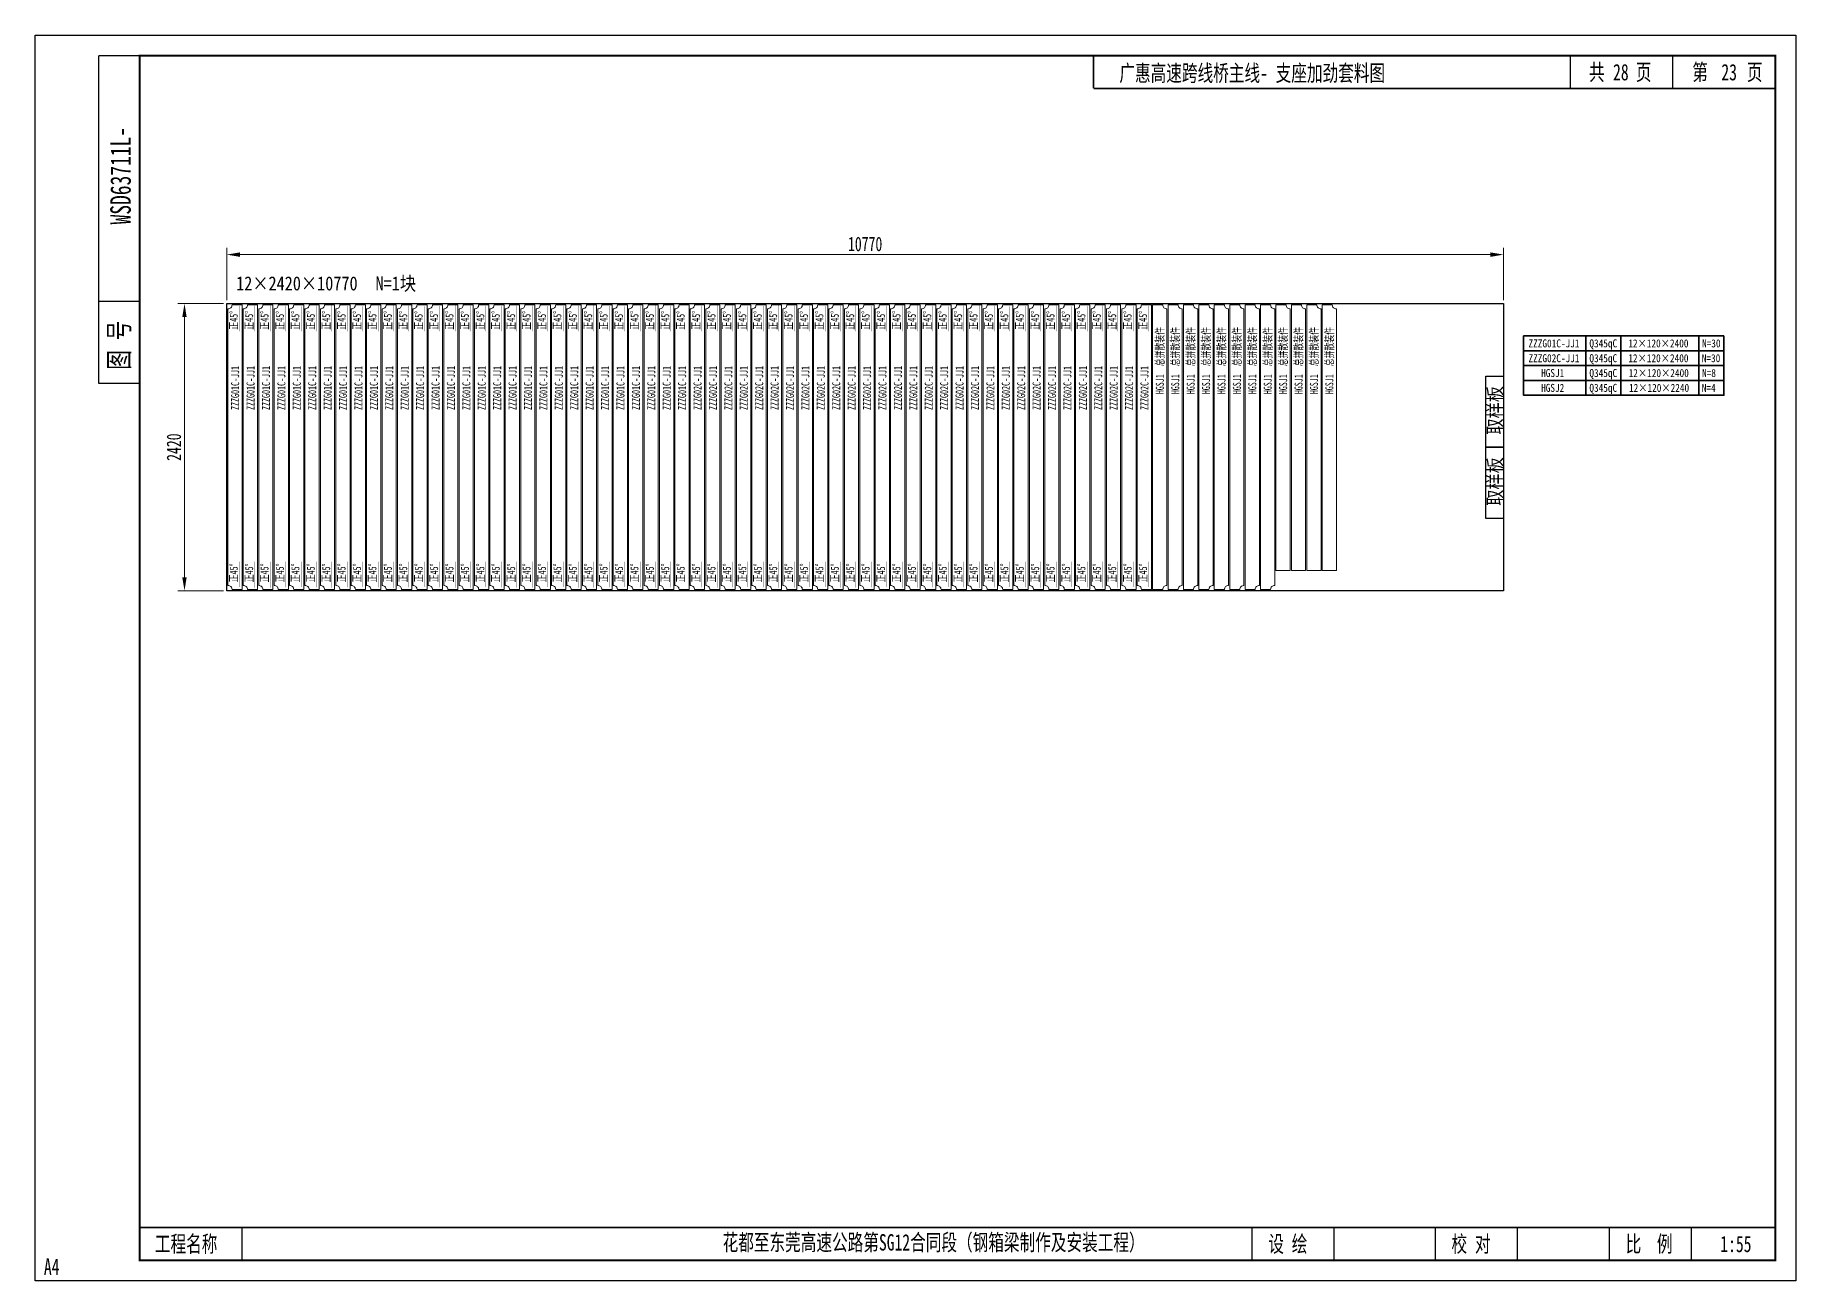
# Model space of a CAD drawing. Extents: x 1629247 to 2251351, y -601856 to -65897.
# Drawn here: x 1884398 to 1899248, y -381680 to -371180 of the extents above; entities that cross this region are included whole.
import ezdxf
from ezdxf.enums import TextEntityAlignment as Align

# ---------------------------------------------------------------- set-up
doc = ezdxf.new("R2010")
doc.units = 0
doc.header["$LTSCALE"] = 2
doc.header["$MEASUREMENT"] = 0
doc.header["$PDMODE"] = 35
doc.header["$PDSIZE"] = 50
doc.linetypes.add('PHANTOM', pattern=[63.5, 31.75, -6.35, 6.35, -6.35, 6.35, -6.35])
doc.layers.get('0').update_dxf_attribs({"linetype": 'CONTINUOUS'})
doc.layers.get('Defpoints').update_dxf_attribs({"linetype": 'CONTINUOUS'})
for name, color, linetype, lineweight in [('1图框轮廓', 7, 'CONTINUOUS', 35), ('2细线层', 41, 'CONTINUOUS', 15), ('标注层', 3, 'CONTINUOUS', 13)]:
    doc.layers.add(name, color=color, linetype=linetype, lineweight=lineweight)
doc.layers.add('A3', color=7, linetype='CONTINUOUS')
doc.styles.add('仿宋', font='仿宋_GB2312_1.ttf', dxfattribs={"width": 0.7})
doc.dimstyles.new('标准标注样式-45', dxfattribs={"dimscale": 45, "dimtxt": 2.7, "dimasz": 2.5, "dimexe": 1.25, "dimexo": 0.625, "dimtad": 1, "dimdec": 0, "dimdsep": 46, "dimtxsty": '仿宋', "dimcen": 2.5, "dimclrd": 3, "dimclre": 3, "dimclrt": 4, "dimazin": 0, "dimtfac": 1, "dimtdec": 0, "dimtmove": 0, "dimatfit": 3, "dimfxl": 1.25, "dimlwd": 13, "dimlwe": 13, "dimarcsym": 0})

# ---------------------------------------------------------------- blocks, each defined once
blk = doc.blocks.new('tukuangA4-')
at = {"layer": 'A3'}
for p, q in [((537, 7565), (537, 10327)), ((882, 10327), (537, 10327)), ((12951, 10051), (12951, 10327)), ((13814, 10051), (13814, 10327)), ((882, 8256), (537, 8256)), ((882, 7565), (537, 7565)), ((1745, 173), (1745, 449)), ((10266, 173), (10266, 449)), ((10957, 173), (10957, 449)), ((11811, 173), (11811, 449)), ((12502, 173), (12502, 449)), ((13280, 173), (13280, 449)), ((13971, 173), (13971, 449))]:
    blk.add_line(p, q, dxfattribs=at)
blk.add_lwpolyline([(14850, 10500), (14850, 0), (0, 0), (0, 10500)], close=True, dxfattribs=at)
for points, const_width in [([(882, 10327), (14677, 10327), (14677, 173), (882, 173), (882, 10327)], 17.3), ([(8927, 10051), (8927, 10327)], 13.8), ([(8927, 10051), (14677, 10051)], 13.8), ([(882, 449), (14677, 449)], 13.8)]:
    blk.add_lwpolyline(points, dxfattribs=dict(at, const_width=const_width))
at = {"layer": 'A3', "color": 7, "linetype": 'Continuous', "style": '仿宋', "width": 0.7}
for s, p in [('共    页', (13106, 10120)), ('第     页', (13977, 10120)), ('工程名称', (1009, 242)), ('花都至东莞高速公路第SG12合同段（钢箱梁制作及安装工程）', (5798, 255)), ('设 绘', (10401, 242)), ('校 对', (11946, 242)), ('比  例', (13415, 242))]:
    blk.add_text(s, height=138.1, dxfattribs=at).set_placement(p)
blk.add_text('WSD63711L-', height=172.6, rotation=90, dxfattribs=at).set_placement((806, 9316), align=Align.CENTER)
blk.add_text('图 号', height=172.6, rotation=90, dxfattribs=at).set_placement((793, 7681))
blk.add_text('A4', height=138.1, dxfattribs=at).set_placement((139, 50), align=Align.CENTER)
blk = doc.blocks.new('*D200')
at = {"color": 3, "lineweight": 13, "ltscale": 3}
for p, q in [((1886013, -373415), (1886013, -372974)), ((1896783, -373415), (1896783, -372974))]:
    blk.add_line(p, q, dxfattribs=at)
at = {"color": 3, "linetype": 'ByBlock', "lineweight": 13, "ltscale": 3}
blk.add_line((1896671, -373030), (1886126, -373030), dxfattribs=at)
at = {"color": 3, "ltscale": 3}
for points in [[(1886126, -373011), (1886126, -373049), (1886013, -373030)], [(1896671, -373011), (1896671, -373049), (1896783, -373030)]]:
    blk.add_solid(points, dxfattribs=at)
at = {"layer": 'Defpoints', "color": 0, "ltscale": 3}
for p in [(1886013, -373030), (1886013, -373443), (1896783, -373443)]:
    blk.add_point(p, dxfattribs=at)
at = {"color": 4, "ltscale": 3, "insert": (1891398, -372941), "char_height": 121.5, "attachment_point": 5, "style": '仿宋'}
blk.add_mtext('10770', dxfattribs=at)
blk = doc.blocks.new('*D201')
at = {"color": 3, "lineweight": 13, "ltscale": 3}
for p, q in [((1885985, -373443), (1885600, -373443)), ((1885985, -375863), (1885600, -375863))]:
    blk.add_line(p, q, dxfattribs=at)
at = {"color": 3, "linetype": 'ByBlock', "lineweight": 13, "ltscale": 3}
blk.add_line((1885657, -373556), (1885657, -375751), dxfattribs=at)
at = {"color": 3, "ltscale": 3}
for points in [[(1885638, -373556), (1885675, -373556), (1885657, -373443)], [(1885638, -375751), (1885675, -375751), (1885657, -375863)]]:
    blk.add_solid(points, dxfattribs=at)
at = {"layer": 'Defpoints', "color": 0, "ltscale": 3}
for p in [(1886013, -373443), (1885657, -375863), (1886013, -375863)]:
    blk.add_point(p, dxfattribs=at)
at = {"color": 4, "ltscale": 3, "insert": (1885568, -374653), "char_height": 121.5, "attachment_point": 5, "rotation": 90, "style": '仿宋'}
blk.add_mtext('2420', dxfattribs=at)

msp = doc.modelspace()

# ---------------------------------------------------------------- linework, layer by layer
at = {"color": 8, "ltscale": 3}
for points in [[(1896783, -373443.2), (1896783, -375863.2), (1886013, -375863.2), (1886013, -373443.2)], [(1896633, -374053.2), (1896783, -374053.2), (1896783, -374653.2), (1896633, -374653.2)], [(1896633, -374653.2), (1896783, -374653.2), (1896783, -375253.2), (1896633, -375253.2)]]:
    msp.add_lwpolyline(points, close=True, dxfattribs=at)
at = {"layer": '1图框轮廓', "color": 30, "ltscale": 3}
for p, q in [((1897475.4, -373840.6), (1897475.4, -373715.6)), ((1897772.4, -373840.6), (1897772.4, -373715.6)), ((1898430.9, -373840.6), (1898430.9, -373715.6)), ((1897475.4, -373965.6), (1897475.4, -373840.6)), ((1897772.4, -373965.6), (1897772.4, -373840.6)), ((1898430.9, -373965.6), (1898430.9, -373840.6)), ((1897475.4, -374090.6), (1897475.4, -373965.6)), ((1897772.4, -374090.6), (1897772.4, -373965.6)), ((1898430.9, -374090.6), (1898430.9, -373965.6)), ((1897475.4, -374215.6), (1897475.4, -374090.6)), ((1897772.4, -374215.6), (1897772.4, -374090.6)), ((1898430.9, -374215.6), (1898430.9, -374090.6))]:
    msp.add_line(p, q, dxfattribs=at)
for points in [[(1898641.4, -373715.6), (1896951.9, -373715.6), (1896951.9, -373840.6), (1898641.4, -373840.6)], [(1898641.4, -373840.6), (1896951.9, -373840.6), (1896951.9, -373965.6), (1898641.4, -373965.6)], [(1898641.4, -373965.6), (1896951.9, -373965.6), (1896951.9, -374090.6), (1898641.4, -374090.6)], [(1898641.4, -374090.6), (1896951.9, -374090.6), (1896951.9, -374215.6), (1898641.4, -374215.6)]]:
    msp.add_lwpolyline(points, close=True, dxfattribs=at)
at = {"layer": '2细线层', "color": 1, "ltscale": 3}
for points in [[(1886023, -373488.2), (1886023, -375818.2, -0.4142136), (1886058, -375853.2), (1886143, -375853.2), (1886143, -373453.2), (1886058, -373453.2, -0.4142136)], [(1886153, -373488.2), (1886153, -375818.2, -0.4142136), (1886188, -375853.2), (1886273, -375853.2), (1886273, -373453.2), (1886188, -373453.2, -0.4142136)], [(1886283, -373488.2), (1886283, -375818.2, -0.4142136), (1886318, -375853.2), (1886403, -375853.2), (1886403, -373453.2), (1886318, -373453.2, -0.4142136)], [(1886413, -373488.2), (1886413, -375818.2, -0.4142136), (1886448, -375853.2), (1886533, -375853.2), (1886533, -373453.2), (1886448, -373453.2, -0.4142136)], [(1886543, -373488.2), (1886543, -375818.2, -0.4142136), (1886578, -375853.2), (1886663, -375853.2), (1886663, -373453.2), (1886578, -373453.2, -0.4142136)], [(1886673, -373488.2), (1886673, -375818.2, -0.4142136), (1886708, -375853.2), (1886793, -375853.2), (1886793, -373453.2), (1886708, -373453.2, -0.4142136)], [(1886803, -373488.2), (1886803, -375818.2, -0.4142136), (1886838, -375853.2), (1886923, -375853.2), (1886923, -373453.2), (1886838, -373453.2, -0.4142136)], [(1886933, -373488.2), (1886933, -375818.2, -0.4142136), (1886968, -375853.2), (1887053, -375853.2), (1887053, -373453.2), (1886968, -373453.2, -0.4142136)], [(1887063, -373488.2), (1887063, -375818.2, -0.4142136), (1887098, -375853.2), (1887183, -375853.2), (1887183, -373453.2), (1887098, -373453.2, -0.4142136)], [(1887193, -373488.2), (1887193, -375818.2, -0.4142136), (1887228, -375853.2), (1887313, -375853.2), (1887313, -373453.2), (1887228, -373453.2, -0.4142136)], [(1887323, -373488.2), (1887323, -375818.2, -0.4142136), (1887358, -375853.2), (1887443, -375853.2), (1887443, -373453.2), (1887358, -373453.2, -0.4142136)], [(1887453, -373488.2), (1887453, -375818.2, -0.4142136), (1887488, -375853.2), (1887573, -375853.2), (1887573, -373453.2), (1887488, -373453.2, -0.4142136)], [(1887583, -373488.2), (1887583, -375818.2, -0.4142136), (1887618, -375853.2), (1887703, -375853.2), (1887703, -373453.2), (1887618, -373453.2, -0.4142136)], [(1887713, -373488.2), (1887713, -375818.2, -0.4142136), (1887748, -375853.2), (1887833, -375853.2), (1887833, -373453.2), (1887748, -373453.2, -0.4142136)], [(1887843, -373488.2), (1887843, -375818.2, -0.4142136), (1887878, -375853.2), (1887963, -375853.2), (1887963, -373453.2), (1887878, -373453.2, -0.4142136)], [(1887973, -373488.2), (1887973, -375818.2, -0.4142136), (1888008, -375853.2), (1888093, -375853.2), (1888093, -373453.2), (1888008, -373453.2, -0.4142136)], [(1888103, -373488.2), (1888103, -375818.2, -0.4142136), (1888138, -375853.2), (1888223, -375853.2), (1888223, -373453.2), (1888138, -373453.2, -0.4142136)], [(1888233, -373488.2), (1888233, -375818.2, -0.4142136), (1888268, -375853.2), (1888353, -375853.2), (1888353, -373453.2), (1888268, -373453.2, -0.4142136)], [(1888363, -373488.2), (1888363, -375818.2, -0.4142136), (1888398, -375853.2), (1888483, -375853.2), (1888483, -373453.2), (1888398, -373453.2, -0.4142136)], [(1888493, -373488.2), (1888493, -375818.2, -0.4142136), (1888528, -375853.2), (1888613, -375853.2), (1888613, -373453.2), (1888528, -373453.2, -0.4142136)], [(1888623, -373488.2), (1888623, -375818.2, -0.4142136), (1888658, -375853.2), (1888743, -375853.2), (1888743, -373453.2), (1888658, -373453.2, -0.4142136)], [(1888753, -373488.2), (1888753, -375818.2, -0.4142136), (1888788, -375853.2), (1888873, -375853.2), (1888873, -373453.2), (1888788, -373453.2, -0.4142136)], [(1888883, -373488.2), (1888883, -375818.2, -0.4142136), (1888918, -375853.2), (1889003, -375853.2), (1889003, -373453.2), (1888918, -373453.2, -0.4142136)], [(1889013, -373488.2), (1889013, -375818.2, -0.4142136), (1889048, -375853.2), (1889133, -375853.2), (1889133, -373453.2), (1889048, -373453.2, -0.4142136)], [(1889143, -373488.2), (1889143, -375818.2, -0.4142136), (1889178, -375853.2), (1889263, -375853.2), (1889263, -373453.2), (1889178, -373453.2, -0.4142136)], [(1889273, -373488.2), (1889273, -375818.2, -0.4142136), (1889308, -375853.2), (1889393, -375853.2), (1889393, -373453.2), (1889308, -373453.2, -0.4142136)], [(1889403, -373488.2), (1889403, -375818.2, -0.4142136), (1889438, -375853.2), (1889523, -375853.2), (1889523, -373453.2), (1889438, -373453.2, -0.4142136)], [(1889533, -373488.2), (1889533, -375818.2, -0.4142136), (1889568, -375853.2), (1889653, -375853.2), (1889653, -373453.2), (1889568, -373453.2, -0.4142136)], [(1889663, -373488.2), (1889663, -375818.2, -0.4142136), (1889698, -375853.2), (1889783, -375853.2), (1889783, -373453.2), (1889698, -373453.2, -0.4142136)], [(1889793, -373488.2), (1889793, -375818.2, -0.4142136), (1889828, -375853.2), (1889913, -375853.2), (1889913, -373453.2), (1889828, -373453.2, -0.4142136)], [(1889923, -373488.2), (1889923, -375818.2, -0.4142136), (1889958, -375853.2), (1890043, -375853.2), (1890043, -373453.2), (1889958, -373453.2, -0.4142136)], [(1890053, -373488.2), (1890053, -375818.2, -0.4142136), (1890088, -375853.2), (1890173, -375853.2), (1890173, -373453.2), (1890088, -373453.2, -0.4142136)], [(1890183, -373488.2), (1890183, -375818.2, -0.4142136), (1890218, -375853.2), (1890303, -375853.2), (1890303, -373453.2), (1890218, -373453.2, -0.4142136)], [(1890313, -373488.2), (1890313, -375818.2, -0.4142136), (1890348, -375853.2), (1890433, -375853.2), (1890433, -373453.2), (1890348, -373453.2, -0.4142136)], [(1890443, -373488.2), (1890443, -375818.2, -0.4142136), (1890478, -375853.2), (1890563, -375853.2), (1890563, -373453.2), (1890478, -373453.2, -0.4142136)], [(1890573, -373488.2), (1890573, -375818.2, -0.4142136), (1890608, -375853.2), (1890693, -375853.2), (1890693, -373453.2), (1890608, -373453.2, -0.4142136)], [(1890703, -373488.2), (1890703, -375818.2, -0.4142136), (1890738, -375853.2), (1890823, -375853.2), (1890823, -373453.2), (1890738, -373453.2, -0.4142136)], [(1890833, -373488.2), (1890833, -375818.2, -0.4142136), (1890868, -375853.2), (1890953, -375853.2), (1890953, -373453.2), (1890868, -373453.2, -0.4142136)], [(1890963, -373488.2), (1890963, -375818.2, -0.4142136), (1890998, -375853.2), (1891083, -375853.2), (1891083, -373453.2), (1890998, -373453.2, -0.4142136)], [(1891093, -373488.2), (1891093, -375818.2, -0.4142136), (1891128, -375853.2), (1891213, -375853.2), (1891213, -373453.2), (1891128, -373453.2, -0.4142136)], [(1891223, -373488.2), (1891223, -375818.2, -0.4142136), (1891258, -375853.2), (1891343, -375853.2), (1891343, -373453.2), (1891258, -373453.2, -0.4142136)], [(1891353, -373488.2), (1891353, -375818.2, -0.4142136), (1891388, -375853.2), (1891473, -375853.2), (1891473, -373453.2), (1891388, -373453.2, -0.4142136)], [(1891483, -373488.2), (1891483, -375818.2, -0.4142136), (1891518, -375853.2), (1891603, -375853.2), (1891603, -373453.2), (1891518, -373453.2, -0.4142136)], [(1891613, -373488.2), (1891613, -375818.2, -0.4142136), (1891648, -375853.2), (1891733, -375853.2), (1891733, -373453.2), (1891648, -373453.2, -0.4142136)], [(1891743, -373488.2), (1891743, -375818.2, -0.4142136), (1891778, -375853.2), (1891863, -375853.2), (1891863, -373453.2), (1891778, -373453.2, -0.4142136)], [(1891873, -373488.2), (1891873, -375818.2, -0.4142136), (1891908, -375853.2), (1891993, -375853.2), (1891993, -373453.2), (1891908, -373453.2, -0.4142136)], [(1892003, -373488.2), (1892003, -375818.2, -0.4142136), (1892038, -375853.2), (1892123, -375853.2), (1892123, -373453.2), (1892038, -373453.2, -0.4142136)], [(1892133, -373488.2), (1892133, -375818.2, -0.4142136), (1892168, -375853.2), (1892253, -375853.2), (1892253, -373453.2), (1892168, -373453.2, -0.4142136)], [(1892263, -373488.2), (1892263, -375818.2, -0.4142136), (1892298, -375853.2), (1892383, -375853.2), (1892383, -373453.2), (1892298, -373453.2, -0.4142136)], [(1892393, -373488.2), (1892393, -375818.2, -0.4142136), (1892428, -375853.2), (1892513, -375853.2), (1892513, -373453.2), (1892428, -373453.2, -0.4142136)], [(1892523, -373488.2), (1892523, -375818.2, -0.4142136), (1892558, -375853.2), (1892643, -375853.2), (1892643, -373453.2), (1892558, -373453.2, -0.4142136)], [(1892653, -373488.2), (1892653, -375818.2, -0.4142136), (1892688, -375853.2), (1892773, -375853.2), (1892773, -373453.2), (1892688, -373453.2, -0.4142136)], [(1892783, -373488.2), (1892783, -375818.2, -0.4142136), (1892818, -375853.2), (1892903, -375853.2), (1892903, -373453.2), (1892818, -373453.2, -0.4142136)], [(1892913, -373488.2), (1892913, -375818.2, -0.4142136), (1892948, -375853.2), (1893033, -375853.2), (1893033, -373453.2), (1892948, -373453.2, -0.4142136)], [(1893043, -373488.2), (1893043, -375818.2, -0.4142136), (1893078, -375853.2), (1893163, -375853.2), (1893163, -373453.2), (1893078, -373453.2, -0.4142136)], [(1893173, -373488.2), (1893173, -375818.2, -0.4142136), (1893208, -375853.2), (1893293, -375853.2), (1893293, -373453.2), (1893208, -373453.2, -0.4142136)], [(1893303, -373488.2), (1893303, -375818.2, -0.4142136), (1893338, -375853.2), (1893423, -375853.2), (1893423, -373453.2), (1893338, -373453.2, -0.4142136)], [(1893433, -373488.2), (1893433, -375818.2, -0.4142136), (1893468, -375853.2), (1893553, -375853.2), (1893553, -373453.2), (1893468, -373453.2, -0.4142136)], [(1893563, -373488.2), (1893563, -375818.2, -0.4142136), (1893598, -375853.2), (1893683, -375853.2), (1893683, -373453.2), (1893598, -373453.2, -0.4142136)], [(1893693, -373488.2), (1893693, -375818.2, -0.4142136), (1893728, -375853.2), (1893813, -375853.2), (1893813, -373453.2), (1893728, -373453.2, -0.4142136)], [(1893908, -373453.2), (1893823, -373453.2), (1893823, -375853.2), (1893908, -375853.2, -0.4142136), (1893943, -375818.2), (1893943, -373488.2, -0.4142136)], [(1894038, -373453.2), (1893953, -373453.2), (1893953, -375853.2), (1894038, -375853.2, -0.4142136), (1894073, -375818.2), (1894073, -373488.2, -0.4142136)], [(1894168, -373453.2), (1894083, -373453.2), (1894083, -375853.2), (1894168, -375853.2, -0.4142136), (1894203, -375818.2), (1894203, -373488.2, -0.4142136)], [(1894298, -373453.2), (1894213, -373453.2), (1894213, -375853.2), (1894298, -375853.2, -0.4142136), (1894333, -375818.2), (1894333, -373488.2, -0.4142136)], [(1894428, -373453.2), (1894343, -373453.2), (1894343, -375853.2), (1894428, -375853.2, -0.4142136), (1894463, -375818.2), (1894463, -373488.2, -0.4142136)], [(1894558, -373453.2), (1894473, -373453.2), (1894473, -375853.2), (1894558, -375853.2, -0.4142136), (1894593, -375818.2), (1894593, -373488.2, -0.4142136)], [(1894688, -373453.2), (1894603, -373453.2), (1894603, -375853.2), (1894688, -375853.2, -0.4142136), (1894723, -375818.2), (1894723, -373488.2, -0.4142136)], [(1894818, -373453.2), (1894733, -373453.2), (1894733, -375853.2), (1894818, -375853.2, -0.4142136), (1894853, -375818.2), (1894853, -373488.2, -0.4142136)], [(1894948, -373453.2), (1894863, -373453.2), (1894863, -375693.2), (1894983, -375693.2), (1894983, -373488.2, -0.4142136)], [(1895078, -373453.2), (1894993, -373453.2), (1894993, -375693.2), (1895113, -375693.2), (1895113, -373488.2, -0.4142136)], [(1895208, -373453.2), (1895123, -373453.2), (1895123, -375693.2), (1895243, -375693.2), (1895243, -373488.2, -0.4142136)], [(1895338, -373453.2), (1895253, -373453.2), (1895253, -375693.2), (1895373, -375693.2), (1895373, -373488.2, -0.4142136)]]:
    msp.add_lwpolyline(points, format="xyb", close=True, dxfattribs=at)
at = {"layer": '标注层', "color": 42}
for points in [[(1886119.7, -373457.3, 0, 13.9, 0), (1886119.7, -373498.9, 2.78, 2.78, 0), (1886119.7, -373677.1, 2.78, 2.78, 0)], [(1886249.7, -373457.3, 0, 13.9, 0), (1886249.7, -373498.9, 2.78, 2.78, 0), (1886249.7, -373677.1, 2.78, 2.78, 0)], [(1886379.7, -373457.3, 0, 13.9, 0), (1886379.7, -373498.9, 2.78, 2.78, 0), (1886379.7, -373677.1, 2.78, 2.78, 0)], [(1886509.7, -373457.3, 0, 13.9, 0), (1886509.7, -373498.9, 2.78, 2.78, 0), (1886509.7, -373677.1, 2.78, 2.78, 0)], [(1886639.7, -373457.3, 0, 13.9, 0), (1886639.7, -373498.9, 2.78, 2.78, 0), (1886639.7, -373677.1, 2.78, 2.78, 0)], [(1886769.7, -373457.3, 0, 13.9, 0), (1886769.7, -373498.9, 2.78, 2.78, 0), (1886769.7, -373677.1, 2.78, 2.78, 0)], [(1886899.7, -373457.3, 0, 13.9, 0), (1886899.7, -373498.9, 2.78, 2.78, 0), (1886899.7, -373677.1, 2.78, 2.78, 0)], [(1887029.7, -373457.3, 0, 13.9, 0), (1887029.7, -373498.9, 2.78, 2.78, 0), (1887029.7, -373677.1, 2.78, 2.78, 0)], [(1887159.7, -373457.3, 0, 13.9, 0), (1887159.7, -373498.9, 2.78, 2.78, 0), (1887159.7, -373677.1, 2.78, 2.78, 0)], [(1887289.7, -373457.3, 0, 13.9, 0), (1887289.7, -373498.9, 2.78, 2.78, 0), (1887289.7, -373677.1, 2.78, 2.78, 0)], [(1887419.7, -373457.3, 0, 13.9, 0), (1887419.7, -373498.9, 2.78, 2.78, 0), (1887419.7, -373677.1, 2.78, 2.78, 0)], [(1887549.7, -373457.3, 0, 13.9, 0), (1887549.7, -373498.9, 2.78, 2.78, 0), (1887549.7, -373677.1, 2.78, 2.78, 0)], [(1887679.7, -373457.3, 0, 13.9, 0), (1887679.7, -373498.9, 2.78, 2.78, 0), (1887679.7, -373677.1, 2.78, 2.78, 0)], [(1887809.7, -373457.3, 0, 13.9, 0), (1887809.7, -373498.9, 2.78, 2.78, 0), (1887809.7, -373677.1, 2.78, 2.78, 0)], [(1887939.7, -373457.3, 0, 13.9, 0), (1887939.7, -373498.9, 2.78, 2.78, 0), (1887939.7, -373677.1, 2.78, 2.78, 0)], [(1888069.7, -373457.3, 0, 13.9, 0), (1888069.7, -373498.9, 2.78, 2.78, 0), (1888069.7, -373677.1, 2.78, 2.78, 0)], [(1888199.7, -373457.3, 0, 13.9, 0), (1888199.7, -373498.9, 2.78, 2.78, 0), (1888199.7, -373677.1, 2.78, 2.78, 0)], [(1888329.7, -373457.3, 0, 13.9, 0), (1888329.7, -373498.9, 2.78, 2.78, 0), (1888329.7, -373677.1, 2.78, 2.78, 0)], [(1888459.7, -373457.3, 0, 13.9, 0), (1888459.7, -373498.9, 2.78, 2.78, 0), (1888459.7, -373677.1, 2.78, 2.78, 0)], [(1888589.7, -373457.3, 0, 13.9, 0), (1888589.7, -373498.9, 2.78, 2.78, 0), (1888589.7, -373677.1, 2.78, 2.78, 0)], [(1888719.7, -373457.3, 0, 13.9, 0), (1888719.7, -373498.9, 2.78, 2.78, 0), (1888719.7, -373677.1, 2.78, 2.78, 0)], [(1888849.7, -373457.3, 0, 13.9, 0), (1888849.7, -373498.9, 2.78, 2.78, 0), (1888849.7, -373677.1, 2.78, 2.78, 0)], [(1888979.7, -373457.3, 0, 13.9, 0), (1888979.7, -373498.9, 2.78, 2.78, 0), (1888979.7, -373677.1, 2.78, 2.78, 0)], [(1889109.7, -373457.3, 0, 13.9, 0), (1889109.7, -373498.9, 2.78, 2.78, 0), (1889109.7, -373677.1, 2.78, 2.78, 0)], [(1889239.7, -373457.3, 0, 13.9, 0), (1889239.7, -373498.9, 2.78, 2.78, 0), (1889239.7, -373677.1, 2.78, 2.78, 0)], [(1889369.7, -373457.3, 0, 13.9, 0), (1889369.7, -373498.9, 2.78, 2.78, 0), (1889369.7, -373677.1, 2.78, 2.78, 0)], [(1889499.7, -373457.3, 0, 13.9, 0), (1889499.7, -373498.9, 2.78, 2.78, 0), (1889499.7, -373677.1, 2.78, 2.78, 0)], [(1889629.7, -373457.3, 0, 13.9, 0), (1889629.7, -373498.9, 2.78, 2.78, 0), (1889629.7, -373677.1, 2.78, 2.78, 0)], [(1889759.7, -373457.3, 0, 13.9, 0), (1889759.7, -373498.9, 2.78, 2.78, 0), (1889759.7, -373677.1, 2.78, 2.78, 0)], [(1889889.7, -373457.3, 0, 13.9, 0), (1889889.7, -373498.9, 2.78, 2.78, 0), (1889889.7, -373677.1, 2.78, 2.78, 0)], [(1890019.7, -373457.3, 0, 13.9, 0), (1890019.7, -373498.9, 2.78, 2.78, 0), (1890019.7, -373677.1, 2.78, 2.78, 0)], [(1890149.7, -373457.3, 0, 13.9, 0), (1890149.7, -373498.9, 2.78, 2.78, 0), (1890149.7, -373677.1, 2.78, 2.78, 0)], [(1890279.7, -373457.3, 0, 13.9, 0), (1890279.7, -373498.9, 2.78, 2.78, 0), (1890279.7, -373677.1, 2.78, 2.78, 0)], [(1890409.7, -373457.3, 0, 13.9, 0), (1890409.7, -373498.9, 2.78, 2.78, 0), (1890409.7, -373677.1, 2.78, 2.78, 0)], [(1890539.7, -373457.3, 0, 13.9, 0), (1890539.7, -373498.9, 2.78, 2.78, 0), (1890539.7, -373677.1, 2.78, 2.78, 0)], [(1890669.7, -373457.3, 0, 13.9, 0), (1890669.7, -373498.9, 2.78, 2.78, 0), (1890669.7, -373677.1, 2.78, 2.78, 0)], [(1890799.7, -373457.3, 0, 13.9, 0), (1890799.7, -373498.9, 2.78, 2.78, 0), (1890799.7, -373677.1, 2.78, 2.78, 0)], [(1890929.7, -373457.3, 0, 13.9, 0), (1890929.7, -373498.9, 2.78, 2.78, 0), (1890929.7, -373677.1, 2.78, 2.78, 0)], [(1891059.7, -373457.3, 0, 13.9, 0), (1891059.7, -373498.9, 2.78, 2.78, 0), (1891059.7, -373677.1, 2.78, 2.78, 0)], [(1891189.7, -373457.3, 0, 13.9, 0), (1891189.7, -373498.9, 2.78, 2.78, 0), (1891189.7, -373677.1, 2.78, 2.78, 0)], [(1891319.7, -373457.3, 0, 13.9, 0), (1891319.7, -373498.9, 2.78, 2.78, 0), (1891319.7, -373677.1, 2.78, 2.78, 0)], [(1891449.7, -373457.3, 0, 13.9, 0), (1891449.7, -373498.9, 2.78, 2.78, 0), (1891449.7, -373677.1, 2.78, 2.78, 0)], [(1891579.7, -373457.3, 0, 13.9, 0), (1891579.7, -373498.9, 2.78, 2.78, 0), (1891579.7, -373677.1, 2.78, 2.78, 0)], [(1891709.7, -373457.3, 0, 13.9, 0), (1891709.7, -373498.9, 2.78, 2.78, 0), (1891709.7, -373677.1, 2.78, 2.78, 0)], [(1891839.7, -373457.3, 0, 13.9, 0), (1891839.7, -373498.9, 2.78, 2.78, 0), (1891839.7, -373677.1, 2.78, 2.78, 0)], [(1891969.7, -373457.3, 0, 13.9, 0), (1891969.7, -373498.9, 2.78, 2.78, 0), (1891969.7, -373677.1, 2.78, 2.78, 0)], [(1892099.7, -373457.3, 0, 13.9, 0), (1892099.7, -373498.9, 2.78, 2.78, 0), (1892099.7, -373677.1, 2.78, 2.78, 0)], [(1892229.7, -373457.3, 0, 13.9, 0), (1892229.7, -373498.9, 2.78, 2.78, 0), (1892229.7, -373677.1, 2.78, 2.78, 0)], [(1892359.7, -373457.3, 0, 13.9, 0), (1892359.7, -373498.9, 2.78, 2.78, 0), (1892359.7, -373677.1, 2.78, 2.78, 0)], [(1892489.7, -373457.3, 0, 13.9, 0), (1892489.7, -373498.9, 2.78, 2.78, 0), (1892489.7, -373677.1, 2.78, 2.78, 0)], [(1892619.7, -373457.3, 0, 13.9, 0), (1892619.7, -373498.9, 2.78, 2.78, 0), (1892619.7, -373677.1, 2.78, 2.78, 0)], [(1892749.7, -373457.3, 0, 13.9, 0), (1892749.7, -373498.9, 2.78, 2.78, 0), (1892749.7, -373677.1, 2.78, 2.78, 0)], [(1892879.7, -373457.3, 0, 13.9, 0), (1892879.7, -373498.9, 2.78, 2.78, 0), (1892879.7, -373677.1, 2.78, 2.78, 0)], [(1893009.7, -373457.3, 0, 13.9, 0), (1893009.7, -373498.9, 2.78, 2.78, 0), (1893009.7, -373677.1, 2.78, 2.78, 0)], [(1893139.7, -373457.3, 0, 13.9, 0), (1893139.7, -373498.9, 2.78, 2.78, 0), (1893139.7, -373677.1, 2.78, 2.78, 0)], [(1893269.7, -373457.3, 0, 13.9, 0), (1893269.7, -373498.9, 2.78, 2.78, 0), (1893269.7, -373677.1, 2.78, 2.78, 0)], [(1893399.7, -373457.3, 0, 13.9, 0), (1893399.7, -373498.9, 2.78, 2.78, 0), (1893399.7, -373677.1, 2.78, 2.78, 0)], [(1893529.7, -373457.3, 0, 13.9, 0), (1893529.7, -373498.9, 2.78, 2.78, 0), (1893529.7, -373677.1, 2.78, 2.78, 0)], [(1893659.7, -373457.3, 0, 13.9, 0), (1893659.7, -373498.9, 2.78, 2.78, 0), (1893659.7, -373677.1, 2.78, 2.78, 0)], [(1893789.7, -373457.3, 0, 13.9, 0), (1893789.7, -373498.9, 2.78, 2.78, 0), (1893789.7, -373677.1, 2.78, 2.78, 0)], [(1886119.7, -375839.3, 0, 13.9, 0), (1886119.7, -375797.8, 2.78, 2.78, 0), (1886119.7, -375619.5, 2.78, 2.78, 0)], [(1886249.7, -375839.3, 0, 13.9, 0), (1886249.7, -375797.8, 2.78, 2.78, 0), (1886249.7, -375619.5, 2.78, 2.78, 0)], [(1886379.7, -375839.3, 0, 13.9, 0), (1886379.7, -375797.8, 2.78, 2.78, 0), (1886379.7, -375619.5, 2.78, 2.78, 0)], [(1886509.7, -375839.3, 0, 13.9, 0), (1886509.7, -375797.8, 2.78, 2.78, 0), (1886509.7, -375619.5, 2.78, 2.78, 0)], [(1886639.7, -375839.3, 0, 13.9, 0), (1886639.7, -375797.8, 2.78, 2.78, 0), (1886639.7, -375619.5, 2.78, 2.78, 0)], [(1886769.7, -375839.3, 0, 13.9, 0), (1886769.7, -375797.8, 2.78, 2.78, 0), (1886769.7, -375619.5, 2.78, 2.78, 0)], [(1886899.7, -375839.3, 0, 13.9, 0), (1886899.7, -375797.8, 2.78, 2.78, 0), (1886899.7, -375619.5, 2.78, 2.78, 0)], [(1887029.7, -375839.3, 0, 13.9, 0), (1887029.7, -375797.8, 2.78, 2.78, 0), (1887029.7, -375619.5, 2.78, 2.78, 0)], [(1887159.7, -375839.3, 0, 13.9, 0), (1887159.7, -375797.8, 2.78, 2.78, 0), (1887159.7, -375619.5, 2.78, 2.78, 0)], [(1887289.7, -375839.3, 0, 13.9, 0), (1887289.7, -375797.8, 2.78, 2.78, 0), (1887289.7, -375619.5, 2.78, 2.78, 0)], [(1887419.7, -375839.3, 0, 13.9, 0), (1887419.7, -375797.8, 2.78, 2.78, 0), (1887419.7, -375619.5, 2.78, 2.78, 0)], [(1887549.7, -375839.3, 0, 13.9, 0), (1887549.7, -375797.8, 2.78, 2.78, 0), (1887549.7, -375619.5, 2.78, 2.78, 0)], [(1887679.7, -375839.3, 0, 13.9, 0), (1887679.7, -375797.8, 2.78, 2.78, 0), (1887679.7, -375619.5, 2.78, 2.78, 0)], [(1887809.7, -375839.3, 0, 13.9, 0), (1887809.7, -375797.8, 2.78, 2.78, 0), (1887809.7, -375619.5, 2.78, 2.78, 0)], [(1887939.7, -375839.3, 0, 13.9, 0), (1887939.7, -375797.8, 2.78, 2.78, 0), (1887939.7, -375619.5, 2.78, 2.78, 0)], [(1888069.7, -375839.3, 0, 13.9, 0), (1888069.7, -375797.8, 2.78, 2.78, 0), (1888069.7, -375619.5, 2.78, 2.78, 0)], [(1888199.7, -375839.3, 0, 13.9, 0), (1888199.7, -375797.8, 2.78, 2.78, 0), (1888199.7, -375619.5, 2.78, 2.78, 0)], [(1888329.7, -375839.3, 0, 13.9, 0), (1888329.7, -375797.8, 2.78, 2.78, 0), (1888329.7, -375619.5, 2.78, 2.78, 0)], [(1888459.7, -375839.3, 0, 13.9, 0), (1888459.7, -375797.8, 2.78, 2.78, 0), (1888459.7, -375619.5, 2.78, 2.78, 0)], [(1888589.7, -375839.3, 0, 13.9, 0), (1888589.7, -375797.8, 2.78, 2.78, 0), (1888589.7, -375619.5, 2.78, 2.78, 0)], [(1888719.7, -375839.3, 0, 13.9, 0), (1888719.7, -375797.8, 2.78, 2.78, 0), (1888719.7, -375619.5, 2.78, 2.78, 0)], [(1888849.7, -375839.3, 0, 13.9, 0), (1888849.7, -375797.8, 2.78, 2.78, 0), (1888849.7, -375619.5, 2.78, 2.78, 0)], [(1888979.7, -375839.3, 0, 13.9, 0), (1888979.7, -375797.8, 2.78, 2.78, 0), (1888979.7, -375619.5, 2.78, 2.78, 0)], [(1889109.7, -375839.3, 0, 13.9, 0), (1889109.7, -375797.8, 2.78, 2.78, 0), (1889109.7, -375619.5, 2.78, 2.78, 0)], [(1889239.7, -375839.3, 0, 13.9, 0), (1889239.7, -375797.8, 2.78, 2.78, 0), (1889239.7, -375619.5, 2.78, 2.78, 0)], [(1889369.7, -375839.3, 0, 13.9, 0), (1889369.7, -375797.8, 2.78, 2.78, 0), (1889369.7, -375619.5, 2.78, 2.78, 0)], [(1889499.7, -375839.3, 0, 13.9, 0), (1889499.7, -375797.8, 2.78, 2.78, 0), (1889499.7, -375619.5, 2.78, 2.78, 0)], [(1889629.7, -375839.3, 0, 13.9, 0), (1889629.7, -375797.8, 2.78, 2.78, 0), (1889629.7, -375619.5, 2.78, 2.78, 0)], [(1889759.7, -375839.3, 0, 13.9, 0), (1889759.7, -375797.8, 2.78, 2.78, 0), (1889759.7, -375619.5, 2.78, 2.78, 0)], [(1889889.7, -375839.3, 0, 13.9, 0), (1889889.7, -375797.8, 2.78, 2.78, 0), (1889889.7, -375619.5, 2.78, 2.78, 0)], [(1890019.7, -375839.3, 0, 13.9, 0), (1890019.7, -375797.8, 2.78, 2.78, 0), (1890019.7, -375619.5, 2.78, 2.78, 0)], [(1890149.7, -375839.3, 0, 13.9, 0), (1890149.7, -375797.8, 2.78, 2.78, 0), (1890149.7, -375619.5, 2.78, 2.78, 0)], [(1890279.7, -375839.3, 0, 13.9, 0), (1890279.7, -375797.8, 2.78, 2.78, 0), (1890279.7, -375619.5, 2.78, 2.78, 0)], [(1890409.7, -375839.3, 0, 13.9, 0), (1890409.7, -375797.8, 2.78, 2.78, 0), (1890409.7, -375619.5, 2.78, 2.78, 0)], [(1890539.7, -375839.3, 0, 13.9, 0), (1890539.7, -375797.8, 2.78, 2.78, 0), (1890539.7, -375619.5, 2.78, 2.78, 0)], [(1890669.7, -375839.3, 0, 13.9, 0), (1890669.7, -375797.8, 2.78, 2.78, 0), (1890669.7, -375619.5, 2.78, 2.78, 0)], [(1890799.7, -375839.3, 0, 13.9, 0), (1890799.7, -375797.8, 2.78, 2.78, 0), (1890799.7, -375619.5, 2.78, 2.78, 0)], [(1890929.7, -375839.3, 0, 13.9, 0), (1890929.7, -375797.8, 2.78, 2.78, 0), (1890929.7, -375619.5, 2.78, 2.78, 0)], [(1891059.7, -375839.3, 0, 13.9, 0), (1891059.7, -375797.8, 2.78, 2.78, 0), (1891059.7, -375619.5, 2.78, 2.78, 0)], [(1891189.7, -375839.3, 0, 13.9, 0), (1891189.7, -375797.8, 2.78, 2.78, 0), (1891189.7, -375619.5, 2.78, 2.78, 0)], [(1891319.7, -375839.3, 0, 13.9, 0), (1891319.7, -375797.8, 2.78, 2.78, 0), (1891319.7, -375619.5, 2.78, 2.78, 0)], [(1891449.7, -375839.3, 0, 13.9, 0), (1891449.7, -375797.8, 2.78, 2.78, 0), (1891449.7, -375619.5, 2.78, 2.78, 0)], [(1891579.7, -375839.3, 0, 13.9, 0), (1891579.7, -375797.8, 2.78, 2.78, 0), (1891579.7, -375619.5, 2.78, 2.78, 0)], [(1891709.7, -375839.3, 0, 13.9, 0), (1891709.7, -375797.8, 2.78, 2.78, 0), (1891709.7, -375619.5, 2.78, 2.78, 0)], [(1891839.7, -375839.3, 0, 13.9, 0), (1891839.7, -375797.8, 2.78, 2.78, 0), (1891839.7, -375619.5, 2.78, 2.78, 0)], [(1891969.7, -375839.3, 0, 13.9, 0), (1891969.7, -375797.8, 2.78, 2.78, 0), (1891969.7, -375619.5, 2.78, 2.78, 0)], [(1892099.7, -375839.3, 0, 13.9, 0), (1892099.7, -375797.8, 2.78, 2.78, 0), (1892099.7, -375619.5, 2.78, 2.78, 0)], [(1892229.7, -375839.3, 0, 13.9, 0), (1892229.7, -375797.8, 2.78, 2.78, 0), (1892229.7, -375619.5, 2.78, 2.78, 0)], [(1892359.7, -375839.3, 0, 13.9, 0), (1892359.7, -375797.8, 2.78, 2.78, 0), (1892359.7, -375619.5, 2.78, 2.78, 0)], [(1892489.7, -375839.3, 0, 13.9, 0), (1892489.7, -375797.8, 2.78, 2.78, 0), (1892489.7, -375619.5, 2.78, 2.78, 0)], [(1892619.7, -375839.3, 0, 13.9, 0), (1892619.7, -375797.8, 2.78, 2.78, 0), (1892619.7, -375619.5, 2.78, 2.78, 0)], [(1892749.7, -375839.3, 0, 13.9, 0), (1892749.7, -375797.8, 2.78, 2.78, 0), (1892749.7, -375619.5, 2.78, 2.78, 0)], [(1892879.7, -375839.3, 0, 13.9, 0), (1892879.7, -375797.8, 2.78, 2.78, 0), (1892879.7, -375619.5, 2.78, 2.78, 0)], [(1893009.7, -375839.3, 0, 13.9, 0), (1893009.7, -375797.8, 2.78, 2.78, 0), (1893009.7, -375619.5, 2.78, 2.78, 0)], [(1893139.7, -375839.3, 0, 13.9, 0), (1893139.7, -375797.8, 2.78, 2.78, 0), (1893139.7, -375619.5, 2.78, 2.78, 0)], [(1893269.7, -375839.3, 0, 13.9, 0), (1893269.7, -375797.8, 2.78, 2.78, 0), (1893269.7, -375619.5, 2.78, 2.78, 0)], [(1893399.7, -375839.3, 0, 13.9, 0), (1893399.7, -375797.8, 2.78, 2.78, 0), (1893399.7, -375619.5, 2.78, 2.78, 0)], [(1893529.7, -375839.3, 0, 13.9, 0), (1893529.7, -375797.8, 2.78, 2.78, 0), (1893529.7, -375619.5, 2.78, 2.78, 0)], [(1893659.7, -375839.3, 0, 13.9, 0), (1893659.7, -375797.8, 2.78, 2.78, 0), (1893659.7, -375619.5, 2.78, 2.78, 0)], [(1893789.7, -375839.3, 0, 13.9, 0), (1893789.7, -375797.8, 2.78, 2.78, 0), (1893789.7, -375619.5, 2.78, 2.78, 0)]]:
    msp.add_lwpolyline(points, format="xyseb", dxfattribs=at)

# ---------------------------------------------------------------- block references
at = {"color": 8}
msp.add_blockref('tukuangA4-', (1884397.7, -381680.5), dxfattribs=at)

# ---------------------------------------------------------------- texts
at = {"color": 7, "style": '仿宋', "width": 0.85}
for s, height, p in [('12×2420×10770', 118.125, (1886092.4, -373331.5)), ('N=1块', 118.12, (1887268.4, -373331.5))]:
    msp.add_text(s, height=height, dxfattribs=at).set_placement(p)
at = {"color": 6, "linetype": 'PHANTOM', "ltscale": 10, "style": '仿宋', "width": 0.7}
for s, p in [('HGSJ1  总拼散装件', (1893917.2, -374207.1)), ('HGSJ1  总拼散装件', (1894047.2, -374207.1)), ('HGSJ1  总拼散装件', (1894177.2, -374207.1)), ('HGSJ1  总拼散装件', (1894307.2, -374207.1)), ('HGSJ1  总拼散装件', (1894437.2, -374207.1)), ('HGSJ1  总拼散装件', (1894567.2, -374207.1)), ('HGSJ1  总拼散装件', (1894697.2, -374207.1)), ('HGSJ1  总拼散装件', (1894827.2, -374207.1)), ('HGSJ1  总拼散装件', (1894957.2, -374207.1)), ('HGSJ1  总拼散装件', (1895087.2, -374207.1)), ('HGSJ1  总拼散装件', (1895217.2, -374207.1)), ('HGSJ1  总拼散装件', (1895347.2, -374207.1)), ('ZZZG01C-JJ1', (1886117.9, -374339.8)), ('ZZZG01C-JJ1', (1886247.9, -374339.8)), ('ZZZG01C-JJ1', (1886377.9, -374339.8)), ('ZZZG01C-JJ1', (1886507.9, -374339.8)), ('ZZZG01C-JJ1', (1886637.9, -374339.8)), ('ZZZG01C-JJ1', (1886767.9, -374339.8)), ('ZZZG01C-JJ1', (1886897.9, -374339.8)), ('ZZZG01C-JJ1', (1887027.9, -374339.8)), ('ZZZG01C-JJ1', (1887157.9, -374339.8)), ('ZZZG01C-JJ1', (1887287.9, -374339.8)), ('ZZZG01C-JJ1', (1887417.9, -374339.8)), ('ZZZG01C-JJ1', (1887547.9, -374339.8)), ('ZZZG01C-JJ1', (1887677.9, -374339.8)), ('ZZZG01C-JJ1', (1887807.9, -374339.8)), ('ZZZG01C-JJ1', (1887937.9, -374339.8)), ('ZZZG01C-JJ1', (1888067.9, -374339.8)), ('ZZZG01C-JJ1', (1888197.9, -374339.8)), ('ZZZG01C-JJ1', (1888327.9, -374339.8)), ('ZZZG01C-JJ1', (1888457.9, -374339.8)), ('ZZZG01C-JJ1', (1888587.9, -374339.8)), ('ZZZG01C-JJ1', (1888717.9, -374339.8)), ('ZZZG01C-JJ1', (1888847.9, -374339.8)), ('ZZZG01C-JJ1', (1888977.9, -374339.8)), ('ZZZG01C-JJ1', (1889107.9, -374339.8)), ('ZZZG01C-JJ1', (1889237.9, -374339.8)), ('ZZZG01C-JJ1', (1889367.9, -374339.8)), ('ZZZG01C-JJ1', (1889497.9, -374339.8)), ('ZZZG01C-JJ1', (1889627.9, -374339.8)), ('ZZZG01C-JJ1', (1889757.9, -374339.8)), ('ZZZG01C-JJ1', (1889887.9, -374339.8)), ('ZZZG02C-JJ1', (1890017.9, -374339.8)), ('ZZZG02C-JJ1', (1890147.9, -374339.8)), ('ZZZG02C-JJ1', (1890277.9, -374339.8)), ('ZZZG02C-JJ1', (1890407.9, -374339.8)), ('ZZZG02C-JJ1', (1890537.9, -374339.8)), ('ZZZG02C-JJ1', (1890667.9, -374339.8)), ('ZZZG02C-JJ1', (1890797.9, -374339.8)), ('ZZZG02C-JJ1', (1890927.9, -374339.8)), ('ZZZG02C-JJ1', (1891057.9, -374339.8)), ('ZZZG02C-JJ1', (1891187.9, -374339.8)), ('ZZZG02C-JJ1', (1891317.9, -374339.8)), ('ZZZG02C-JJ1', (1891447.9, -374339.8)), ('ZZZG02C-JJ1', (1891577.9, -374339.8)), ('ZZZG02C-JJ1', (1891707.9, -374339.8)), ('ZZZG02C-JJ1', (1891837.9, -374339.8)), ('ZZZG02C-JJ1', (1891967.9, -374339.8)), ('ZZZG02C-JJ1', (1892097.9, -374339.8)), ('ZZZG02C-JJ1', (1892227.9, -374339.8)), ('ZZZG02C-JJ1', (1892357.9, -374339.8)), ('ZZZG02C-JJ1', (1892487.9, -374339.8)), ('ZZZG02C-JJ1', (1892617.9, -374339.8)), ('ZZZG02C-JJ1', (1892747.9, -374339.8)), ('ZZZG02C-JJ1', (1892877.9, -374339.8)), ('ZZZG02C-JJ1', (1893007.9, -374339.8)), ('ZZZG02C-JJ1', (1893137.9, -374339.8)), ('ZZZG02C-JJ1', (1893267.9, -374339.8)), ('ZZZG02C-JJ1', (1893397.9, -374339.8)), ('ZZZG02C-JJ1', (1893527.9, -374339.8)), ('ZZZG02C-JJ1', (1893657.9, -374339.8)), ('ZZZG02C-JJ1', (1893787.9, -374339.8))]:
    msp.add_text(s, height=67.5, rotation=90, dxfattribs=at).set_placement(p)
at = {"color": 7, "style": '仿宋', "width": 0.85}
for s, p in [(' ZZZG01C-JJ1', (1896954.4, -373778.1)), (' ZZZG02C-JJ1', (1896954.4, -373903.1)), ('HGSJ1', (1897099.5, -374028.1)), ('HGSJ2', (1897099.5, -374153.1))]:
    msp.add_text(s, height=67.5, dxfattribs=at).set_placement(p, align=Align.MIDDLE_LEFT)
for s, p in [('Q345qC', (1897623.9, -373778.1)), ('12×120×2400', (1898088.8, -373778.1)), ('N=30', (1898535.1, -373778.1)), ('Q345qC', (1897623.9, -373903.1)), ('12×120×2400', (1898088.8, -373903.1)), ('N=30', (1898532.9, -373903.1)), ('Q345qC', (1897623.9, -374028.1)), ('12×120×2400', (1898091.7, -374028.1)), ('N=8 ', (1898535.1, -374028.1)), ('Q345qC', (1897623.9, -374153.1)), ('12×120×2240', (1898094.5, -374153.1)), ('N=4 ', (1898532.9, -374153.1))]:
    msp.add_text(s, height=67.5, dxfattribs=at).set_placement(p, align=Align.MIDDLE_CENTER)
for p in [(1896768.8, -374547.9), (1896768.8, -375147.9)]:
    msp.add_text('取样板', height=118.12, rotation=90, dxfattribs=at).set_placement(p)
at = {"layer": 'A3', "color": 6, "linetype": 'Continuous', "style": '仿宋', "width": 0.7}
msp.add_text('广惠高速跨线桥主线- 支座加劲套料图', height=138.095, dxfattribs=at).set_placement((1893542.5, -371568.5))
at = {"layer": 'A3', "color": 1, "linetype": 'Continuous', "style": '仿宋', "width": 0.7}
for s, p in [('28', (1897706.5, -371560.8)), ('23', (1898619.9, -371560.8))]:
    msp.add_text(s, height=138.1, dxfattribs=at).set_placement(p)
at = {"layer": 'A3', "color": 7, "linetype": 'Continuous', "style": '仿宋', "width": 0.7}
msp.add_text('1:55', height=138.1, dxfattribs=at).set_placement((1898611, -381438.9))
at = {"layer": '标注层', "color": 42, "style": '仿宋', "width": 0.7}
for p in [(1886105.7, -373662.7), (1886235.7, -373662.7), (1886365.7, -373662.7), (1886495.7, -373662.7), (1886625.7, -373662.7), (1886755.7, -373662.7), (1886885.7, -373662.7), (1887015.7, -373662.7), (1887145.7, -373662.7), (1887275.7, -373662.7), (1887405.7, -373662.7), (1887535.7, -373662.7), (1887665.7, -373662.7), (1887795.7, -373662.7), (1887925.7, -373662.7), (1888055.7, -373662.7), (1888185.7, -373662.7), (1888315.7, -373662.7), (1888445.7, -373662.7), (1888575.7, -373662.7), (1888705.7, -373662.7), (1888835.7, -373662.7), (1888965.7, -373662.7), (1889095.7, -373662.7), (1889225.7, -373662.7), (1889355.7, -373662.7), (1889485.7, -373662.7), (1889615.7, -373662.7), (1889745.7, -373662.7), (1889875.7, -373662.7), (1890005.7, -373662.7), (1890135.7, -373662.7), (1890265.7, -373662.7), (1890395.7, -373662.7), (1890525.7, -373662.7), (1890655.7, -373662.7), (1890785.7, -373662.7), (1890915.7, -373662.7), (1891045.7, -373662.7), (1891175.7, -373662.7), (1891305.7, -373662.7), (1891435.7, -373662.7), (1891565.7, -373662.7), (1891695.7, -373662.7), (1891825.7, -373662.7), (1891955.7, -373662.7), (1892085.7, -373662.7), (1892215.7, -373662.7), (1892345.7, -373662.7), (1892475.7, -373662.7), (1892605.7, -373662.7), (1892735.7, -373662.7), (1892865.7, -373662.7), (1892995.7, -373662.7), (1893125.7, -373662.7), (1893255.7, -373662.7), (1893385.7, -373662.7), (1893515.7, -373662.7), (1893645.7, -373662.7), (1893775.7, -373662.7), (1886105.7, -375792), (1886235.7, -375792), (1886365.7, -375792), (1886495.7, -375792), (1886625.7, -375792), (1886755.7, -375792), (1886885.7, -375792), (1887015.7, -375792), (1887145.7, -375792), (1887275.7, -375792), (1887405.7, -375792), (1887535.7, -375792), (1887665.7, -375792), (1887795.7, -375792), (1887925.7, -375792), (1888055.7, -375792), (1888185.7, -375792), (1888315.7, -375792), (1888445.7, -375792), (1888575.7, -375792), (1888705.7, -375792), (1888835.7, -375792), (1888965.7, -375792), (1889095.7, -375792), (1889225.7, -375792), (1889355.7, -375792), (1889485.7, -375792), (1889615.7, -375792), (1889745.7, -375792), (1889875.7, -375792), (1890005.7, -375792), (1890135.7, -375792), (1890265.7, -375792), (1890395.7, -375792), (1890525.7, -375792), (1890655.7, -375792), (1890785.7, -375792), (1890915.7, -375792), (1891045.7, -375792), (1891175.7, -375792), (1891305.7, -375792), (1891435.7, -375792), (1891565.7, -375792), (1891695.7, -375792), (1891825.7, -375792), (1891955.7, -375792), (1892085.7, -375792), (1892215.7, -375792), (1892345.7, -375792), (1892475.7, -375792), (1892605.7, -375792), (1892735.7, -375792), (1892865.7, -375792), (1892995.7, -375792), (1893125.7, -375792), (1893255.7, -375792), (1893385.7, -375792), (1893515.7, -375792), (1893645.7, -375792), (1893775.7, -375792)]:
    msp.add_text('正45%%D', height=67.5, rotation=90, dxfattribs=at).set_placement(p)

# ---------------------------------------------------------------- dimensions: what is measured, and where the dimension line sits
at = {"color": 8, "ltscale": 3}
dim = msp.add_linear_dim(base=(1886013, -373029.9), p1=(1896783, -373443.2), p2=(1886013, -373443.2), dimstyle='标准标注样式-45', dxfattribs=at)
dim.commit()
dim.dimension.update_dxf_attribs({"geometry": '*D200', "text_midpoint": (1891398, -372941)})
dim = msp.add_linear_dim(base=(1885656.6, -375863.2), p1=(1886013, -373443.2), p2=(1886013, -375863.2), angle=90, dimstyle='标准标注样式-45', dxfattribs=at)
dim.commit()
dim.dimension.update_dxf_attribs({"geometry": '*D201', "text_midpoint": (1885567.8, -374653.2)})

doc.saveas('drawing.dxf')
